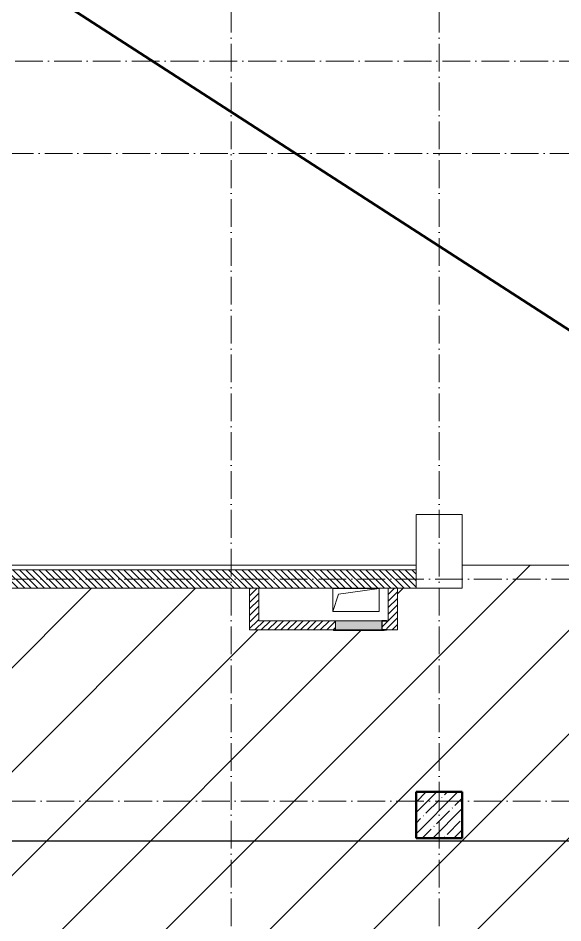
# Model space of a CAD drawing. Header units: millimetres. Extents: x 35697 to 388678, y -91946 to 171347.
# Drawn here: x 348168 to 354059, y -20600 to -10817 of the extents above; entities that cross this region are included whole.
import ezdxf

# ---------------------------------------------------------------- set-up
doc = ezdxf.new("R2010")
doc.units = ezdxf.units.MM
doc.linetypes.add('50_200_ШТРИХ_1Т_ш5_п1_п1_', pattern=[700, 500, -100, 0, -100])
for name, color, linetype, lineweight in [('2.1) ПГП окна 2.8 м', 5, 'Continuous', 30), ('A-DETL-____-OTLN-1', 7, 'Continuous', 50), ('A-FLOR-____-OTLN', 7, 'Continuous', 9), ('A-GENM-____-MCUT', 7, 'Continuous', 25), ('A-GENM-____-OTLN', 7, 'Continuous', 9), ('A-GENM-____-OTLN-1', 7, 'Continuous', 25), ('A-GLAZ-____-OTLN', 7, 'Continuous', 9), ('A-WALL-____-MCUT', 7, 'Continuous', 13), ('A-WALL-____-PATT-1', 7, 'Continuous', 9), ('A-WALL-FNSH-MCUT-1', 7, 'Continuous', 9), ('S-COLS-____-MCUT', 7, 'Continuous', 50), ('S-COLS-____-OTLN', 7, 'Continuous', 9), ('S-GRID-____-OTLN-1', 7, '50_200_ШТРИХ_1Т_ш5_п1_п1_', 9), ('стяжа', 7, 'Continuous', 30)]:
    doc.layers.add(name, color=color, linetype=linetype, lineweight=lineweight)
doc.layers.add('A-GLAZ-____-OTLN-1', color=7, linetype='Continuous', lineweight=9, true_color=0xc0c0c0)
pattern_1 = [(45, (283770.707, -86863.456), (-35.35534, 35.35534), [])]

# ---------------------------------------------------------------- blocks, each defined once
blk = doc.blocks.new('BSC_Колонна _Прямоугольная - 500х800-V88-АР1_План отверстий 3 этажа в осях 1-64_Ю-ЯЯ')
at = {"layer": 'S-COLS-____-OTLN'}
for p, q in [((-250, 400), (250, 400)), ((-250, -400), (-250, 400)), ((250, 200), (250, -400)), ((250, -400), (-250, -400))]:
    blk.add_line(p, q, dxfattribs=at)
blk = doc.blocks.new('BSC_Колонна _Прямоугольная - 500х500-V145-АР1_План отверстий 3 этажа в осях 1-64_Ю-ЯЯ')
at = {"layer": 'S-COLS-____-OTLN'}
h = blk.add_hatch(dxfattribs=at)
h.set_pattern_fill('FP_150', color=256, style=0, pattern_type=2)
h.set_pattern_definition([(45, (-68950, -67431.04), (-114.04925, 114.04925), []), (45, (-68835.95, -67431.04), (-114.04925, 114.04925), [201.613, -40.323, 3.353, -36.97])])
h.paths.add_polyline_path([(-250, -250), (250, -250), (250, 250), (-250, 250)], flags=0)
at = {"layer": 'S-COLS-____-MCUT'}
for p, q in [((250, 250), (-250, 250)), ((-250, 250), (-250, -250)), ((250, -250), (250, 250)), ((-250, -250), (250, -250))]:
    blk.add_line(p, q, dxfattribs=at)
blk = doc.blocks.new('AR_Отверстие Ниша - Лючок-32403493-АР1_План отверстий 3 этажа в осях 1-64_Ю-ЯЯ')
at = {"layer": 'A-GLAZ-____-OTLN'}
blk.add_hatch(color=256, dxfattribs=at).paths.add_polyline_path([(-250, 50), (-250, -50), (250, -50), (250, 50)], flags=0)
for p, q in [((-250, 50), (250, 50)), ((250, 50), (250, -50)), ((250, -50), (-250, -50))]:
    blk.add_line(p, q, dxfattribs=at)
blk = doc.blocks.new('Л_Общий_Лючок - Лючок-29753606-АР1_План отверстий 3 этажа в осях 1-64_Ю-ЯЯ')
at = {"layer": 'A-GLAZ-____-OTLN-1'}
blk.add_hatch(color=256, dxfattribs=at).paths.add_polyline_path([(-24, -6), (524, -6), (524, 0), (-24, 0)], flags=0)
at = {"layer": 'A-GLAZ-____-OTLN'}
for p, q in [((-24, 0), (-24, -6)), ((524, 0), (524, -6)), ((-24, -6), (524, -6))]:
    blk.add_line(p, q, dxfattribs=at)
blk = doc.blocks.new('154_Фахверк_СКБ_Швеллер - Тип_100_3960_зеркало-29769493-АР1_План отверстий 3 этажа в осях 1-64_Ю-ЯЯ')
at = {"layer": 'A-GENM-____-MCUT'}
for p, q in [((175, 50), (125, 50)), ((125, 50), (125, -50)), ((128, 47), (175, 47)), ((128, -47), (128, 47)), ((175, 47), (175, 50)), ((125, -50), (175, -50)), ((175, -47), (128, -47)), ((175, -50), (175, -47))]:
    blk.add_line(p, q, dxfattribs=at)
blk = doc.blocks.new('AR_Отверстие прямоугольное _в плите_ - AR_Отверстие прямоугольное _в плите_-30459257-АР1_План отверстий 3 этажа в осях 1-64_Ю-ЯЯ')
at = {"layer": 'A-GENM-____-OTLN'}
for p, q in [((250, 125), (-250, 125)), ((-250, 125), (-250, -125)), ((-187.5, 62.5), (250, 125)), ((250, -125), (250, 125)), ((-250, -125), (-187.5, 62.5)), ((-250, -125), (250, -125))]:
    blk.add_line(p, q, dxfattribs=at)
blk = doc.blocks.new('3эт')
at = {"layer": 'S-GRID-____-OTLN-1', "color": 251, "ltscale": 0.6, "true_color": 0x636466}
for p, q in [((350470.7, 4029.4), (350470.7, -33971.9)), ((352720.7, 4029.4), (352720.7, -33971.9)), ((333012.7, -11282.4), (387845.1, -11282.4)), ((318208.2, -12282.4), (387845.1, -12282.4)), ((387845.1, -16882.4), (333012.7, -16882.4)), ((387845.1, -19282.4), (279101.9, -19282.4))]:
    blk.add_line(p, q, dxfattribs=at)

msp = doc.modelspace()

# ---------------------------------------------------------------- hatches: boundary and pattern name
at = {"layer": '2.1) ПГП окна 2.8 м'}
h = msp.add_hatch(dxfattribs=at)
h.set_pattern_fill('ANSI31', color=5, scale=250)
h.paths.add_polyline_path([(358270.7, -16982.4), (357670.7, -16982.4), (357670.7, -16732.4), (352970.7, -16732.4), (352970.7, -16982.4), (352470.7, -16982.4), (352270.7, -16982.4), (352270.7, -17432.4), (352150.7, -17432.4), (352124.7, -17432.4), (352124.7, -17438.4), (351576.7, -17438.4), (350670.7, -17432.4), (350670.7, -16982.4), (348020.7, -16982.4), (348020.7, -17482.4), (347520.7, -17482.4), (347520.7, -19182.4), (348020.7, -19182.4), (348020.7, -19682.4), (347520.7, -19682.4), (347020.7, -19682.4), (345720.7, -19682.4), (344720.7, -19682.4), (343720.7, -19682.4), (343222.1, -19682.4), (343022.1, -19682.4), (342570.7, -19682.4), (341970.7, -19682.4), (341970.7, -19717.2), (358210.7, -19717.2), (358210.7, -19682.4), (357970.7, -19682.4), (357970.7, -19182.4), (358270.7, -19182.4)])
h.paths.add_polyline_path([(352470.7, -19182.4), (352970.7, -19182.4), (352970.7, -19682.4), (352470.7, -19682.4)], flags=16)
h.paths.add_polyline_path([(329020.7, -23650.2), (358472.8, -23650.2), (358472.8, -19717.2), (329020.7, -19717.2)])
at = {"layer": 'A-WALL-____-PATT-1'}
h = msp.add_hatch(dxfattribs=at)
h.set_pattern_fill('FP_9', color=256, style=0, pattern_type=2)
h.set_pattern_definition([(135, (283770.707, -86863.456), (-35.35534, -35.35534), [])])
h.paths.add_polyline_path([(352470.7, -16982.4), (352470.7, -16782.4), (347020.7, -16782.4), (347020.7, -16982.4), (350920.3, -16982.4)], flags=0)
h = msp.add_hatch(dxfattribs=at)
h.set_pattern_fill('FP_8', color=256, style=0, pattern_type=2)
h.set_pattern_definition(pattern_1)
h.paths.add_polyline_path([(350770.7, -17332.4), (350770.7, -16982.4), (350670.7, -16982.4), (350670.7, -17332.4)], flags=0)
h = msp.add_hatch(dxfattribs=at)
h.set_pattern_fill('FP_8', color=256, style=0, pattern_type=2)
h.set_pattern_definition(pattern_1)
h.paths.add_polyline_path([(352270.7, -17432.4), (352270.7, -16982.4), (352170.7, -16982.4), (352170.7, -17432.4)], flags=0)
h = msp.add_hatch(dxfattribs=at)
h.set_pattern_fill('FP_8', color=256, style=0, pattern_type=2)
h.set_pattern_definition(pattern_1)
h.paths.add_polyline_path([(352150.7, -17432.4), (352170.7, -17432.4), (352170.7, -17332.4), (352150.7, -17332.4), (352150.7, -17335.4), (352103.7, -17335.4), (352103.7, -17429.4), (352150.7, -17429.4), (352150.7, -17431)], flags=0)
h.paths.add_polyline_path([(351600.7, -17432.4), (351600.7, -17332.4), (350670.7, -17332.4), (350670.7, -17432.4), (350920.3, -17432.4)], flags=0)

# ---------------------------------------------------------------- linework, layer by layer
msp.add_lwpolyline([(329020.7, -23650.2), (358472.8, -23650.2), (358472.8, -19717.2), (329020.7, -19717.2)], close=True)
at = {"layer": 'A-DETL-____-OTLN-1'}
msp.add_line((334770.7, -1682.4), (357670.7, -16482.4), dxfattribs=at)
at = {"layer": 'A-FLOR-____-OTLN'}
for p, q in [((352470.7, -16732.4), (347020.7, -16732.4)), ((357670.7, -16732.4), (352970.7, -16732.4)), ((351570.7, -16982.8), (352070.7, -16982.8)), ((351570.7, -17232.8), (351570.7, -16982.8)), ((352070.7, -16982.8), (352070.7, -17232.8)), ((352070.7, -17232.8), (351570.7, -17232.8))]:
    msp.add_line(p, q, dxfattribs=at)
at = {"layer": 'A-WALL-____-MCUT'}
for p, q in [((352470.7, -16782.4), (347020.7, -16782.4)), ((352470.7, -16982.4), (352470.7, -16782.4)), ((347020.7, -16982.4), (352470.7, -16982.4))]:
    msp.add_line(p, q, dxfattribs=at)
at = {"layer": 'A-WALL-FNSH-MCUT-1'}
for p, q in [((350670.7, -16982.4), (350670.7, -17432.4)), ((350770.7, -17332.4), (350770.7, -16982.4)), ((352170.7, -16982.4), (352170.7, -17332.4)), ((352270.7, -17432.4), (352270.7, -16982.4)), ((351600.7, -17332.4), (350770.7, -17332.4)), ((352170.7, -17332.4), (352150.7, -17332.4)), ((350670.7, -17432.4), (351600.7, -17432.4)), ((352150.7, -17432.4), (352270.7, -17432.4))]:
    msp.add_line(p, q, dxfattribs=at)

# ---------------------------------------------------------------- block references
at = {"layer": 'A-GENM-____-OTLN'}
msp.add_blockref('AR_Отверстие прямоугольное _в плите_ - AR_Отверстие прямоугольное _в плите_-30459257-АР1_План отверстий 3 этажа в осях 1-64_Ю-ЯЯ', (351820.7, -17107.8), dxfattribs=at)
at = {"layer": 'A-GENM-____-OTLN-1'}
msp.add_blockref('154_Фахверк_СКБ_Швеллер - Тип_100_3960_зеркало-29769493-АР1_План отверстий 3 этажа в осях 1-64_Ю-ЯЯ', (351975.7, -17382.4), dxfattribs=at)
at = {"layer": 'A-GLAZ-____-OTLN', "rotation": 180}
msp.add_blockref('AR_Отверстие Ниша - Лючок-32403493-АР1_План отверстий 3 этажа в осях 1-64_Ю-ЯЯ', (351850.7, -17382.4), dxfattribs=at)
at = {"layer": 'A-GLAZ-____-OTLN'}
msp.add_blockref('Л_Общий_Лючок - Лючок-29753606-АР1_План отверстий 3 этажа в осях 1-64_Ю-ЯЯ', (351600.7, -17432.4), dxfattribs=at)
at = {"layer": 'S-COLS-____-OTLN', "rotation": 180}
msp.add_blockref('BSC_Колонна _Прямоугольная - 500х800-V88-АР1_План отверстий 3 этажа в осях 1-64_Ю-ЯЯ', (352720.7, -16582.4), dxfattribs=at)
at = {"layer": 'S-COLS-____-OTLN'}
msp.add_blockref('BSC_Колонна _Прямоугольная - 500х500-V145-АР1_План отверстий 3 этажа в осях 1-64_Ю-ЯЯ', (352720.7, -19432.4), dxfattribs=at)
at = {"layer": 'стяжа'}
msp.add_blockref('3эт', (0, 0), dxfattribs=at)

doc.saveas('drawing.dxf')
